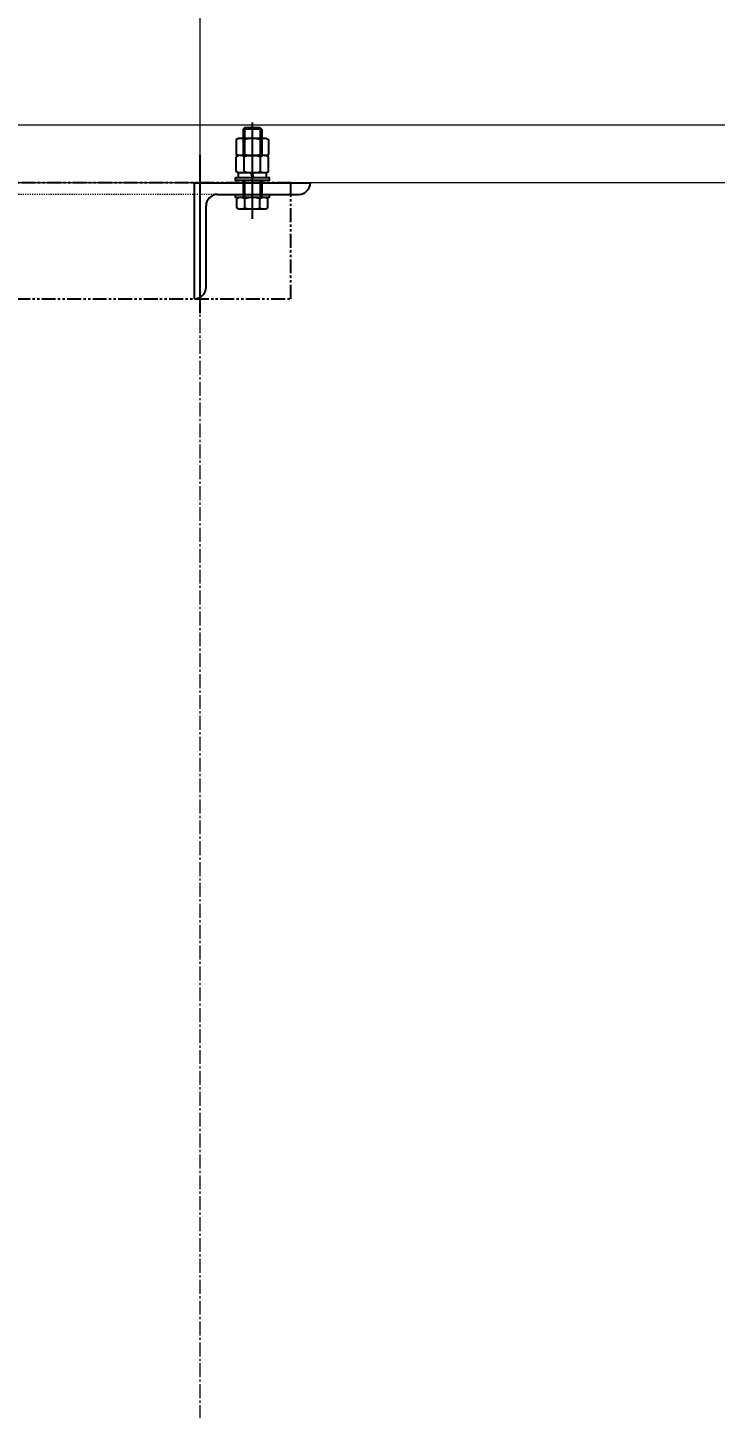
# Model space of a CAD drawing. Header units: millimetres. Extents: x -67280 to 67280, y -47520 to 47520.
# Drawn here: x 45257 to 45850, y 38708 to 39898 of the extents above; entities that cross this region are included whole.
import ezdxf

# ---------------------------------------------------------------- set-up
doc = ezdxf.new("R2010")
doc.units = ezdxf.units.MM
for name, pattern in [('双点画线', [22, 12, -2, 2, -2, 2, -2]), ('点画线', [18, 12, -2, 2, -2]), ('虚线', [2, 1, -1])]:
    doc.linetypes.add(name, pattern=pattern)
doc.layers.get('0').update_dxf_attribs({"lineweight": 35})
for name, color, linetype, lineweight in [('7', 30, '双点画线', 18), ('ACAD0', 7, 'Continuous', 18), ('ACAD细实线', 2, 'Continuous', 18), ('EB0', 7, 'Continuous', 35), ('中心线层', 1, '点画线', 18), ('尺寸线层', 4, 'Continuous', 18), ('粗实线层', 7, 'Continuous', 35)]:
    doc.layers.add(name, color=color, linetype=linetype, lineweight=lineweight)
doc.styles.add('标准', font='', dxfattribs={"width": 0.667})
doc.styles.get('标准').set_extended_font_data('宋体')
doc.dimstyles.new('标准', dxfattribs={"dimscale": 160, "dimtxt": 2, "dimasz": 1, "dimexe": 1, "dimexo": 0, "dimgap": 1, "dimtad": 1, "dimdec": 1, "dimdsep": 46, "dimtxsty": '标准', "dimblk": '_CAXARROW', "dimcen": 0, "dimdle": 2, "dimaunit": 1, "dimadec": 0, "dimazin": 2, "dimtfac": 0.707107, "dimtdec": 3, "dimtmove": 0, "dimatfit": 3, "dimfxl": 0, "dimfrac": 2, "dimtolj": 1, "dimarcsym": 0})

# ---------------------------------------------------------------- blocks, each defined once
blk = doc.blocks.new('*X1114')
at = {"layer": 'EB0', "linetype": 'Continuous', "lineweight": 25}
for p, q in [((1657.9, -1528.6), (1656.1, -1529.6)), ((1656.1, -1537.6), (1656.1, -1529.6)), ((1681.1, -1528.6), (1657.9, -1528.6)), ((1663, -1537.6), (1663, -1529.6)), ((1675.9, -1537.6), (1675.9, -1529.6)), ((1681.1, -1528.6), (1682.9, -1529.6)), ((1682.9, -1537.6), (1682.9, -1529.6)), ((1657.9, -1538.6), (1656.1, -1537.6)), ((1681.1, -1538.6), (1657.9, -1538.6)), ((1681.1, -1538.6), (1682.9, -1537.6))]:
    blk.add_line(p, q, dxfattribs=at)
for centre, radius, start, end in [((1659.6, -1535), 6.38, 57.1328, 122.8672), ((1669.5, -1549.4), 20.8, 71.9883, 108.0117), ((1679.4, -1535), 6.38, 57.1328, 122.8672), ((1659.6, -1532.2), 6.38, 237.1328, 302.8672), ((1669.5, -1517.7), 20.8, 251.9883, 288.0117), ((1679.4, -1532.2), 6.38, 237.1328, 302.8672)]:
    blk.add_arc(centre, radius, start, end, dxfattribs=at)
blk = doc.blocks.new('*X1113')
at = {"layer": 'EB0', "linetype": 'Continuous', "lineweight": 25}
for p, q in [((2275.4, 4772.9), (2274.2, 4771.7)), ((2289, 4772.9), (2275.4, 4772.9)), ((2282.2, 4694.5), (2282.2, 4777.6)), ((2290.2, 4771.7), (2289, 4772.9)), ((2270.1, 4763.8), (2268.3, 4762.8)), ((2268.3, 4762.8), (2268.3, 4750.1)), ((2294.3, 4763.8), (2270.1, 4763.8)), ((2274.2, 4771.7), (2274.2, 4749)), ((2290.2, 4771.7), (2274.2, 4771.7)), ((2275.2, 4762.8), (2275.2, 4750.1)), ((2289.1, 4762.8), (2289.1, 4750.1)), ((2290.2, 4771.7), (2290.2, 4749)), ((2294.3, 4763.8), (2296, 4762.8)), ((2296, 4762.8), (2296, 4750.1)), ((2270.1, 4749), (2268.3, 4750.1)), ((2270.1, 4749), (2268.3, 4748)), ((2294.3, 4749), (2270.1, 4749)), ((2294.3, 4749), (2270.1, 4749)), ((2294.3, 4749), (2270.1, 4749)), ((2294.3, 4749), (2270.1, 4749)), ((2294.3, 4749), (2296, 4750.1)), ((2294.3, 4749), (2296, 4748)), ((2268.3, 4735.3), (2268.3, 4748)), ((2275.2, 4735.3), (2275.2, 4748)), ((2289.1, 4735.3), (2289.1, 4748)), ((2296, 4735.3), (2296, 4748)), ((2270.1, 4734.2), (2268.3, 4735.3)), ((2294.3, 4734.2), (2270.1, 4734.2)), ((2274.2, 4727.6), (2274.2, 4712.9)), ((2282.2, 4730.2), (2281.1, 4734.2)), ((2283.2, 4730.2), (2282.2, 4734.2)), ((2290.2, 4727.6), (2290.2, 4712.9)), ((2294.3, 4734.2), (2296, 4735.3))]:
    blk.add_line(p, q, dxfattribs=at)
at = {"layer": 'EB0', "color": 0, "linetype": 'Continuous', "lineweight": 25}
for p, q in [((2275.4, 4772.9), (2275.4, 4749)), ((2289, 4772.9), (2289, 4749)), ((2275.4, 4727.6), (2275.4, 4712.9)), ((2289, 4727.6), (2289, 4712.9))]:
    blk.add_line(p, q, dxfattribs=at)
at = {"layer": 'EB0', "linetype": 'Continuous', "lineweight": 25}
for points in [[(2267.5, 4730.2), (2296.8, 4730.2), (2296.8, 4727.6), (2267.5, 4727.6), (2267.5, 4730.2)], [(2294.3, 4734.2), (2270, 4734.2), (2270, 4730.2), (2294.3, 4730.2), (2294.3, 4734.2)], [(2267.5, 4715.6), (2296.8, 4715.6), (2296.8, 4712.9), (2267.5, 4712.9), (2267.5, 4715.6)]]:
    blk.add_lwpolyline(points, dxfattribs=at)
for centre, radius, start, end in [((2271.8, 4757.4), 6.38, 57.1328, 122.8672), ((2282.2, 4739.8), 24, 73.2213, 106.7787), ((2292.6, 4757.4), 6.38, 57.1328, 122.8672), ((2271.8, 4755.4), 6.38, 237.1328, 302.8672), ((2271.8, 4742.6), 6.38, 57.1328, 122.8672), ((2282.2, 4773), 24, 253.2213, 286.7787), ((2282.2, 4725), 24, 73.2213, 106.7787), ((2292.6, 4755.4), 6.38, 237.1328, 302.8672), ((2292.6, 4742.6), 6.38, 57.1328, 122.8672), ((2271.8, 4740.6), 6.38, 237.1328, 302.8672), ((2282.2, 4758.2), 24, 253.2213, 286.7787), ((2292.6, 4740.6), 6.38, 237.1328, 302.8672)]:
    blk.add_arc(centre, radius, start, end, dxfattribs=at)
at = {"layer": 'ACAD0', "linetype": 'Continuous', "lineweight": 25}
blk.add_blockref('*X1114', (612.7, 6241.5), dxfattribs=at)
blk = doc.blocks.new('*X1112')
at = {"layer": 'EB0', "linetype": 'Continuous', "lineweight": 25}
for p, q in [((0, -112.5), (0, 24.1)), ((-5, -100), (-5, 0)), ((-5, 0), (95, 0)), ((15, -10), (85, -10)), ((5, -90), (5, -20))]:
    blk.add_line(p, q, dxfattribs=at)
for centre, start, end in [((85, 0), 270, 360), ((15, -20), 90, 180), ((-5, -90), 270, 0)]:
    blk.add_arc(centre, 10, start, end, dxfattribs=at)
at = {"layer": 'ACAD0', "linetype": 'Continuous', "lineweight": 25}
blk.add_blockref('*X1113', (-2237.2, -4725.6), dxfattribs=at)
blk = doc.blocks.new('*X1115')
at = {"layer": '尺寸线层', "linetype": 'Continuous', "lineweight": 18}
for points in [[(45115.9, 40726.5), (44955.9, 40746.5), (44955.9, 40706.5)], [(45405.9, 40726.5), (45565.9, 40746.5), (45565.9, 40706.5)]]:
    blk.add_hatch(color=0, dxfattribs=at).paths.add_polyline_path(points, flags=0)
at = {"layer": '尺寸线层', "color": 0}
for p, q in [((45115.9, 39767.1), (45115.9, 40886.5)), ((45405.9, 39788.2), (45405.9, 40886.5))]:
    blk.add_line(p, q, dxfattribs=at)
at = {"layer": '尺寸线层', "color": 0, "linetype": 'Continuous', "lineweight": 18}
blk.add_line((44795.9, 40726.5), (45725.9, 40726.5), dxfattribs=at)
at = {"layer": '尺寸线层', "color": 0, "insert": (45235.4, 41046.5), "char_height": 320, "width": 909.729, "attachment_point": 5, "line_spacing_factor": 1.15057, "style": '标准'}
blk.add_mtext('\\T1.1;290', dxfattribs=at)
blk = doc.blocks.new('_CAXARROW')
blk.add_hatch(color=0).paths.add_polyline_path([(0, 0), (-1, 0.125), (-1, -0.125)], flags=0)
blk = doc.blocks.new('*X1574')
at = {"layer": '7', "linetype": '双点画线', "lineweight": 25}
for p, q in [((-231.3, 0), (-600, 0)), ((-600, 0), (-600, -100)), ((-231.3, -100), (-231.3, 0)), ((-600, -100), (-231.3, -100))]:
    blk.add_line(p, q, dxfattribs=at)
at = {"layer": '7', "linetype": '虚线', "lineweight": 18}
blk.add_line((-231.3, -10), (-600, -10), dxfattribs=at)
blk = doc.blocks.new('*X1558')
at = {"layer": '粗实线层'}
blk.add_blockref('*X1574', (902, 100), dxfattribs=at)

msp = doc.modelspace()

# ---------------------------------------------------------------- linework, layer by layer
at = {"layer": '中心线层', "linetype": '点画线', "lineweight": 18}
msp.add_line((45405.944, 28726.63), (45405.944, 39651.654), dxfattribs=at)
at = {"layer": '尺寸线层'}
for p, q in [((38840.944, 39814.126), (51465.944, 39814.126)), ((51465.944, 39764.126), (42685.944, 39764.126))]:
    msp.add_line(p, q, dxfattribs=at)

# ---------------------------------------------------------------- block references
at = {"layer": 'EB0'}
msp.add_blockref('*X1112', (45405.944, 39764.126), dxfattribs=at)

# ---------------------------------------------------------------- dimensions: what is measured, and where the dimension line sits
at = {"layer": '尺寸线层'}
dim = msp.add_linear_dim(base=(45405.944, 40726.524), p1=(45115.944, 39767.126), p2=(45405.944, 39788.216), dimstyle='标准', override={"dimsah": 1, "dimtfill": 1, "dimtzin": 8}, dxfattribs=at)
dim.commit()
dim.dimension.update_dxf_attribs({"geometry": '*X1115', "text_midpoint": (45235.368, 40726.524), "dimtype": 160})

# ---------------------------------------------------------------- next in the draw order: block references
at = {"layer": 'ACAD细实线'}
msp.add_blockref('*X1558', (44813.251, 39664.126), dxfattribs=at)

doc.saveas('drawing.dxf')
